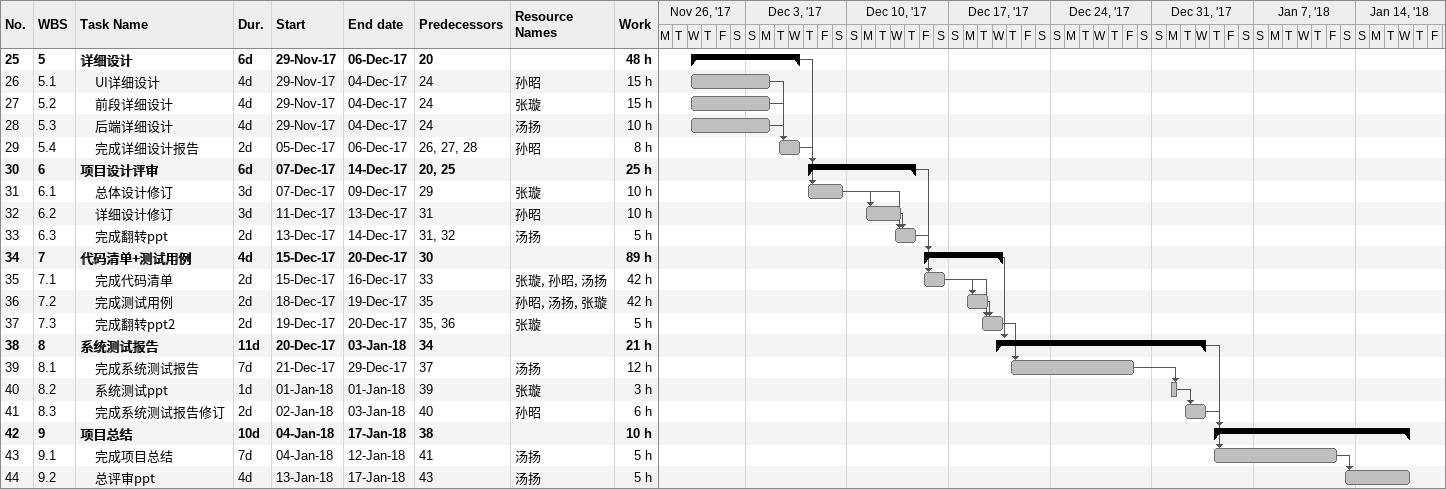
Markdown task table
| ID | WBS | Task | Duration | Start | Finish | Predecessors | Resources | Work (h) |
|---|---|---|---|---|---|---|---|---|
| 25 | 5 | **详细设计** | 6d | 2017-11-29 | 2017-12-06 | 20 |  | 48 |
| 26 | 5.1 | UI详细设计 | 4d | 2017-11-29 | 2017-12-04 | 24 | 孙昭 | 15 |
| 27 | 5.2 | 前段详细设计 | 4d | 2017-11-29 | 2017-12-04 | 24 | 张璇 | 15 |
| 28 | 5.3 | 后端详细设计 | 4d | 2017-11-29 | 2017-12-04 | 24 | 汤扬 | 10 |
| 29 | 5.4 | 完成详细设计报告 | 2d | 2017-12-05 | 2017-12-06 | 26, 27, 28 | 孙昭 | 8 |
| 30 | 6 | **项目设计评审** | 6d | 2017-12-07 | 2017-12-14 | 20, 25 |  | 25 |
| 31 | 6.1 | 总体设计修订 | 3d | 2017-12-07 | 2017-12-09 | 29 | 张璇 | 10 |
| 32 | 6.2 | 详细设计修订 | 3d | 2017-12-11 | 2017-12-13 | 31 | 孙昭 | 10 |
| 33 | 6.3 | 完成翻转ppt | 2d | 2017-12-13 | 2017-12-14 | 31, 32 | 汤扬 | 5 |
| 34 | 7 | **代码清单+测试用例** | 4d | 2017-12-15 | 2017-12-20 | 30 |  | 89 |
| 35 | 7.1 | 完成代码清单 | 2d | 2017-12-15 | 2017-12-16 | 33 | 张璇, 孙昭, 汤扬 | 42 |
| 36 | 7.2 | 完成测试用例 | 2d | 2017-12-18 | 2017-12-19 | 35 | 孙昭, 汤扬, 张璇 | 42 |
| 37 | 7.3 | 完成翻转ppt2 | 2d | 2017-12-19 | 2017-12-20 | 35, 36 | 张璇 | 5 |
| 38 | 8 | **系统测试报告** | 11d | 2017-12-20 | 2018-01-03 | 34 |  | 21 |
| 39 | 8.1 | 完成系统测试报告 | 7d | 2017-12-21 | 2017-12-29 | 37 | 汤扬 | 12 |
| 40 | 8.2 | 系统测试ppt | 1d | 2018-01-01 | 2018-01-01 | 39 | 张璇 | 3 |
| 41 | 8.3 | 完成系统测试报告修订 | 2d | 2018-01-02 | 2018-01-03 | 40 | 孙昭 | 6 |
| 42 | 9 | **项目总结** | 10d | 2018-01-04 | 2018-01-17 | 38 |  | 10 |
| 43 | 9.1 | 完成项目总结 | 7d | 2018-01-04 | 2018-01-12 | 41 | 汤扬 | 5 |
| 44 | 9.2 | 总评审ppt | 4d | 2018-01-13 | 2018-01-17 | 43 | 汤扬 | 5 |
